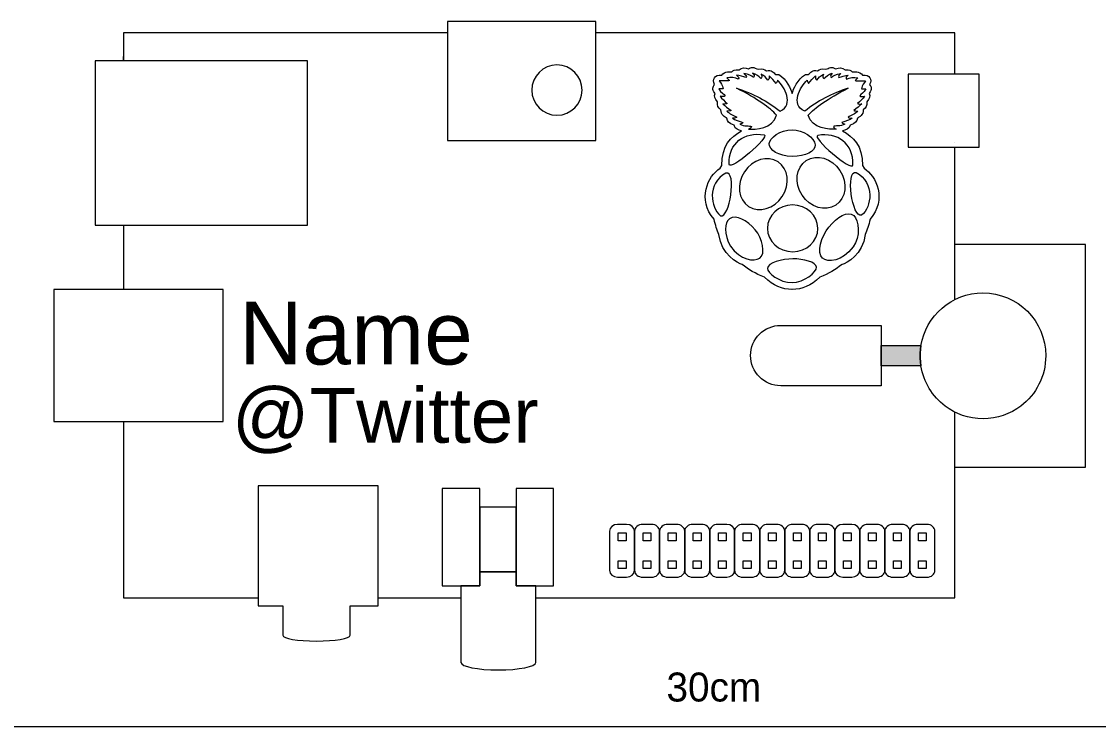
# Model space of a CAD drawing. Header units: inches. Extents: x -193 to 353, y 14 to 296.
# Drawn here: x -85.5 to 21.6, y 14.1 to 84.2 of the extents above; entities that cross this region are included whole.
import ezdxf

# ---------------------------------------------------------------- set-up
doc = ezdxf.new("R2010")
doc.units = ezdxf.units.IN
doc.header["$MEASUREMENT"] = 0
doc.layers.add('Layer 1', color=7, linetype='Continuous')

# ---------------------------------------------------------------- blocks, each defined once
blk = doc.blocks.new('block 349')
at = {"layer": 'Layer 1', "color": 232, "lineweight": 9}
blk.add_lwpolyline([(-36.31, 29.49), (-36.31, 28.08), (-34.35, 28.08), (-32.58, 28.08), (-32.58, 37.77), (-36.31, 37.77), (-36.31, 35.91), (-36.31, 30.67), (-36.31, 29.49)], dxfattribs=at)
blk = doc.blocks.new('block 350')
at = {"layer": 'Layer 1', "color": 232, "lineweight": 9}
blk.add_lwpolyline([(-39.92, 29.49), (-39.92, 30.67), (-39.92, 35.91), (-39.92, 37.77), (-43.66, 37.77), (-43.66, 28.08), (-41.79, 28.08), (-39.92, 28.08), (-39.92, 29.49)], dxfattribs=at)
blk = doc.blocks.new('block 351')
at = {"layer": 'Layer 1', "color": 232, "lineweight": 9}
blk.add_lwpolyline([(-39.92, 29.49), (-36.31, 29.49), (-36.31, 30.67), (-36.31, 35.91), (-39.92, 35.91), (-39.92, 30.67), (-39.92, 29.49)], dxfattribs=at)
blk = doc.blocks.new('block 352')
at = {"layer": 'Layer 1', "color": 232, "lineweight": 9}
for points, knots in [([(-12.83, 79.61), (-12.94, 79.61), (-13.06, 79.57), (-13.2, 79.46), (-13.53, 79.59), (-13.85, 79.64), (-14.14, 79.37), (-14.59, 79.43), (-14.74, 79.31), (-14.85, 79.17), (-14.94, 79.17), (-15.58, 79.27), (-15.87, 78.84), (-16.61, 78.92), (-16.84, 78.41), (-16.58, 77.92), (-16.73, 77.69), (-16.88, 77.46), (-16.53, 77.02), (-16.65, 76.78), (-16.58, 76.51), (-16.29, 76.18), (-16.36, 75.84), (-16.21, 75.59), (-15.94, 75.4), (-15.99, 74.93), (-15.51, 74.65), (-15.36, 74.56), (-15.31, 74.28), (-15.19, 74.02), (-14.63, 73.88), (-14.54, 73.46), (-14.21, 73.39), (-13.89, 73.31), (-14.95, 72.69), (-15.87, 71.87), (-15.86, 69.87), (-15.86, 69.87), (-16.02, 69.6), (-16.02, 69.6), (-17.24, 68.85), (-18.34, 66.47), (-16.62, 64.52), (-16.51, 63.92), (-16.32, 63.48), (-16.15, 63), (-15.9, 61.05), (-14.26, 60.14), (-13.83, 60.03), (-13.2, 59.55), (-12.53, 59.09), (-11.62, 58.77), (-10.76, 57.89), (-9.82, 57.55), (-8.89, 57.55), (-8.88, 57.55), (-8.86, 57.55), (-8.85, 57.55), (-7.91, 57.55), (-6.98, 57.89), (-6.12, 58.77), (-5.21, 59.09), (-4.54, 59.55), (-3.9, 60.03), (-3.47, 60.14), (-1.84, 61.05), (-1.59, 63), (-1.42, 63.48), (-1.23, 63.92), (-1.12, 64.52), (0.6, 66.47), (-0.5, 68.85), (-1.72, 69.6), (-1.72, 69.6), (-1.88, 69.87), (-1.88, 69.87), (-1.87, 71.87), (-2.78, 72.69), (-3.85, 73.31), (-3.53, 73.4), (-3.19, 73.47), (-3.1, 73.88), (-2.55, 74.02), (-2.43, 74.28), (-2.38, 74.56), (-2.23, 74.65), (-1.75, 74.93), (-1.8, 75.4), (-1.53, 75.59), (-1.38, 75.84), (-1.45, 76.18), (-1.16, 76.51), (-1.08, 76.78), (-1.21, 77.02), (-0.86, 77.46), (-1.01, 77.69), (-1.16, 77.92), (-0.9, 78.41), (-1.13, 78.92), (-1.86, 78.84), (-2.16, 79.27), (-2.79, 79.17), (-2.89, 79.17), (-3, 79.31), (-3.15, 79.43), (-3.59, 79.37), (-3.88, 79.64), (-4.21, 79.59), (-4.54, 79.46), (-4.94, 79.77), (-5.2, 79.52), (-5.5, 79.43), (-5.98, 79.59), (-6.09, 79.37), (-6.33, 79.28), (-6.85, 79.39), (-7.01, 79.15), (-7.26, 78.9), (-7.26, 78.9), (-7.55, 78.91), (-7.55, 78.91), (-8.34, 78.44), (-8.73, 77.49), (-8.87, 77.01), (-9.01, 77.49), (-9.4, 78.44), (-10.19, 78.91), (-10.19, 78.91), (-10.48, 78.9), (-10.48, 78.9), (-10.73, 79.15), (-10.89, 79.39), (-11.42, 79.28), (-11.65, 79.37), (-11.76, 79.59), (-12.24, 79.43), (-12.44, 79.49), (-12.62, 79.62), (-12.83, 79.61), (-12.83, 79.61), (-12.83, 79.61), (-12.83, 79.61)], [0, 0, 0, 0, 1, 1, 1, 2, 2, 2, 3, 3, 3, 4, 4, 4, 5, 5, 5, 6, 6, 6, 7, 7, 7, 8, 8, 8, 9, 9, 9, 10, 10, 10, 11, 11, 11, 12, 12, 12, 13, 13, 13, 14, 14, 14, 15, 15, 15, 16, 16, 16, 17, 17, 17, 18, 18, 18, 19, 19, 19, 20, 20, 20, 21, 21, 21, 22, 22, 22, 23, 23, 23, 24, 24, 24, 25, 25, 25, 26, 26, 26, 27, 27, 27, 28, 28, 28, 29, 29, 29, 30, 30, 30, 31, 31, 31, 32, 32, 32, 33, 33, 33, 34, 34, 34, 35, 35, 35, 36, 36, 36, 37, 37, 37, 38, 38, 38, 39, 39, 39, 40, 40, 40, 41, 41, 41, 42, 42, 42, 43, 43, 43, 44, 44, 44, 45, 45, 45, 46, 46, 46, 47, 47, 47, 47]), ([(-14.4, 77.57), (-12.31, 76.49), (-11.09, 75.61), (-10.42, 74.87), (-10.76, 73.5), (-12.54, 73.44), (-13.2, 73.48), (-13.06, 73.54), (-12.95, 73.61), (-12.91, 73.73), (-13.08, 73.84), (-13.65, 73.74), (-14.06, 73.97), (-13.9, 74), (-13.83, 74.03), (-13.76, 74.15), (-14.14, 74.27), (-14.55, 74.37), (-14.79, 74.57), (-14.67, 74.57), (-14.54, 74.54), (-14.37, 74.66), (-14.72, 74.85), (-15.08, 75), (-15.36, 75.28), (-15.19, 75.28), (-15, 75.28), (-14.94, 75.34), (-15.26, 75.54), (-15.52, 75.75), (-15.74, 75.99), (-15.49, 75.96), (-15.39, 75.99), (-15.33, 76.03), (-15.56, 76.27), (-15.86, 76.48), (-16.01, 76.77), (-15.82, 76.71), (-15.65, 76.69), (-15.53, 76.78), (-15.61, 76.96), (-15.96, 77.07), (-16.16, 77.49), (-15.96, 77.48), (-15.76, 77.45), (-15.72, 77.49), (-15.81, 77.86), (-15.96, 78.07), (-16.11, 78.28), (-15.7, 78.29), (-15.07, 78.28), (-15.1, 78.31), (-15.1, 78.31), (-15.35, 78.58), (-15.35, 78.58), (-14.95, 78.69), (-14.53, 78.56), (-14.23, 78.46), (-14.1, 78.57), (-14.24, 78.71), (-14.4, 78.84), (-14.06, 78.8), (-13.74, 78.72), (-13.46, 78.61), (-13.31, 78.75), (-13.56, 78.88), (-13.68, 79.02), (-13.15, 78.92), (-12.92, 78.77), (-12.7, 78.63), (-12.54, 78.79), (-12.69, 78.92), (-12.8, 79.05), (-12.4, 78.91), (-12.19, 78.71), (-11.98, 78.53), (-11.9, 78.63), (-11.79, 78.7), (-11.93, 78.94), (-11.64, 78.77), (-11.43, 78.58), (-11.27, 78.36), (-11.09, 78.48), (-11.16, 78.63), (-11.16, 78.77), (-10.86, 78.53), (-10.68, 78.28), (-10.45, 78.03), (-10.4, 78.06), (-10.36, 78.17), (-10.33, 78.36), (-9.62, 77.67), (-8.62, 75.95), (-10.07, 75.26), (-11.3, 76.28), (-12.77, 77.01), (-14.4, 77.57), (-14.4, 77.57), (-14.4, 77.57), (-14.4, 77.57)], [0, 0, 0, 0, 1, 1, 1, 2, 2, 2, 3, 3, 3, 4, 4, 4, 5, 5, 5, 6, 6, 6, 7, 7, 7, 8, 8, 8, 9, 9, 9, 10, 10, 10, 11, 11, 11, 12, 12, 12, 13, 13, 13, 14, 14, 14, 15, 15, 15, 16, 16, 16, 17, 17, 17, 18, 18, 18, 19, 19, 19, 20, 20, 20, 21, 21, 21, 22, 22, 22, 23, 23, 23, 24, 24, 24, 25, 25, 25, 26, 26, 26, 27, 27, 27, 28, 28, 28, 29, 29, 29, 30, 30, 30, 31, 31, 31, 32, 32, 32, 33, 33, 33, 33]), ([(-3.28, 77.57), (-5.38, 76.49), (-6.6, 75.61), (-7.26, 74.87), (-6.92, 73.5), (-5.14, 73.44), (-4.49, 73.48), (-4.62, 73.54), (-4.73, 73.61), (-4.77, 73.73), (-4.61, 73.84), (-4.03, 73.74), (-3.62, 73.97), (-3.78, 74), (-3.85, 74.03), (-3.93, 74.15), (-3.54, 74.27), (-3.13, 74.37), (-2.89, 74.57), (-3.02, 74.57), (-3.14, 74.54), (-3.31, 74.66), (-2.97, 74.85), (-2.6, 75), (-2.32, 75.28), (-2.5, 75.28), (-2.69, 75.28), (-2.74, 75.34), (-2.43, 75.54), (-2.17, 75.75), (-1.95, 75.99), (-2.2, 75.96), (-2.3, 75.99), (-2.36, 76.03), (-2.12, 76.27), (-1.82, 76.48), (-1.68, 76.77), (-1.86, 76.71), (-2.03, 76.69), (-2.15, 76.78), (-2.07, 76.96), (-1.73, 77.07), (-1.53, 77.49), (-1.72, 77.48), (-1.93, 77.45), (-1.97, 77.49), (-1.88, 77.86), (-1.73, 78.07), (-1.57, 78.28), (-1.99, 78.29), (-2.62, 78.28), (-2.59, 78.31), (-2.59, 78.31), (-2.33, 78.58), (-2.33, 78.58), (-2.74, 78.69), (-3.15, 78.56), (-3.45, 78.46), (-3.59, 78.57), (-3.45, 78.71), (-3.29, 78.84), (-3.63, 78.8), (-3.94, 78.72), (-4.22, 78.61), (-4.37, 78.74), (-4.13, 78.88), (-4.01, 79.02), (-4.54, 78.91), (-4.76, 78.77), (-4.98, 78.63), (-5.15, 78.79), (-4.99, 78.92), (-4.88, 79.05), (-5.29, 78.91), (-5.49, 78.71), (-5.71, 78.52), (-5.78, 78.62), (-5.9, 78.7), (-5.76, 78.94), (-6.05, 78.77), (-6.26, 78.58), (-6.42, 78.36), (-6.59, 78.48), (-6.52, 78.63), (-6.53, 78.77), (-6.82, 78.53), (-7.01, 78.27), (-7.24, 78.03), (-7.28, 78.06), (-7.32, 78.17), (-7.36, 78.36), (-8.07, 77.67), (-9.06, 75.95), (-7.62, 75.26), (-6.38, 76.28), (-4.91, 77.01), (-3.28, 77.57), (-3.28, 77.57), (-3.28, 77.57), (-3.28, 77.57)], [0, 0, 0, 0, 1, 1, 1, 2, 2, 2, 3, 3, 3, 4, 4, 4, 5, 5, 5, 6, 6, 6, 7, 7, 7, 8, 8, 8, 9, 9, 9, 10, 10, 10, 11, 11, 11, 12, 12, 12, 13, 13, 13, 14, 14, 14, 15, 15, 15, 16, 16, 16, 17, 17, 17, 18, 18, 18, 19, 19, 19, 20, 20, 20, 21, 21, 21, 22, 22, 22, 23, 23, 23, 24, 24, 24, 25, 25, 25, 26, 26, 26, 27, 27, 27, 28, 28, 28, 29, 29, 29, 30, 30, 30, 31, 31, 31, 32, 32, 32, 33, 33, 33, 33]), ([(-11.66, 72.92), (-13.59, 73.25), (-15.21, 72.1), (-15.14, 70), (-15.08, 69.19), (-10.94, 72.81), (-11.66, 72.92), (-11.66, 72.92), (-11.66, 72.92), (-11.66, 72.92)], [0, 0, 0, 0, 1, 1, 1, 2, 2, 2, 3, 3, 3, 3]), ([(-8.87, 73.41), (-10.03, 73.45), (-11.14, 72.56), (-11.14, 72.04), (-11.15, 71.42), (-10.23, 70.78), (-8.87, 70.76), (-7.48, 70.75), (-6.59, 71.27), (-6.58, 71.92), (-6.58, 72.65), (-7.85, 73.43), (-8.87, 73.41), (-8.87, 73.41), (-8.87, 73.41), (-8.87, 73.41)], [0, 0, 0, 0, 1, 1, 1, 2, 2, 2, 3, 3, 3, 4, 4, 4, 5, 5, 5, 5]), ([(-6.31, 72.86), (-4.37, 73.19), (-2.76, 72.04), (-2.82, 69.94), (-2.88, 69.13), (-7.02, 72.74), (-6.31, 72.86)], [0, 0, 0, 0, 1, 1, 1, 2, 2, 2, 2]), ([(-10.27, 70.23), (-9.23, 69.55), (-9.04, 68.01), (-9.85, 66.79), (-10.66, 65.56), (-12.15, 65.12), (-13.19, 65.8), (-13.19, 65.8), (-13.19, 65.8), (-13.19, 65.8), (-14.23, 66.48), (-14.42, 68.03), (-13.61, 69.25), (-12.8, 70.47), (-11.3, 70.91), (-10.27, 70.23), (-10.27, 70.23), (-10.27, 70.23), (-10.27, 70.23)], [0, 0, 0, 0, 1, 1, 1, 2, 2, 2, 3, 3, 3, 4, 4, 4, 5, 5, 5, 6, 6, 6, 6]), ([(-7.46, 70.36), (-8.5, 69.67), (-8.69, 68.13), (-7.88, 66.91), (-7.07, 65.68), (-5.57, 65.24), (-4.53, 65.93), (-4.53, 65.93), (-4.53, 65.93), (-4.53, 65.93), (-3.49, 66.61), (-3.31, 68.15), (-4.11, 69.37), (-4.92, 70.6), (-6.42, 71.04), (-7.46, 70.36), (-7.46, 70.36), (-7.46, 70.36), (-7.46, 70.36)], [0, 0, 0, 0, 1, 1, 1, 2, 2, 2, 3, 3, 3, 4, 4, 4, 5, 5, 5, 6, 6, 6, 6]), ([(-15.46, 69.12), (-14.34, 69.42), (-15.08, 64.48), (-16, 64.88), (-17, 65.69), (-17.33, 68.06), (-15.46, 69.12)], [0, 0, 0, 0, 1, 1, 1, 2, 2, 2, 2]), ([(-2.49, 69.18), (-3.61, 69.48), (-2.87, 64.54), (-1.96, 64.94), (-0.95, 65.75), (-0.63, 68.12), (-2.49, 69.18), (-2.49, 69.18), (-2.49, 69.18), (-2.49, 69.18)], [0, 0, 0, 0, 1, 1, 1, 2, 2, 2, 3, 3, 3, 3]), ([(-6.31, 63.62), (-6.3, 62.35), (-7.42, 61.3), (-8.8, 61.3), (-10.19, 61.29), (-11.32, 62.32), (-11.32, 63.6), (-11.32, 63.61), (-11.32, 63.61), (-11.32, 63.62), (-11.33, 64.9), (-10.21, 65.94), (-8.83, 65.95), (-7.44, 65.95), (-6.31, 64.92), (-6.31, 63.65), (-6.31, 63.64), (-6.31, 63.63), (-6.31, 63.62)], [0, 0, 0, 0, 1, 1, 1, 2, 2, 2, 3, 3, 3, 4, 4, 4, 5, 5, 5, 6, 6, 6, 6]), ([(-5.22, 63.75), (-6, 62.84), (-6.43, 61.18), (-5.86, 60.65), (-5.32, 60.23), (-3.87, 60.29), (-2.8, 61.78), (-2.02, 62.78), (-2.28, 64.45), (-2.72, 64.9), (-3.39, 65.41), (-4.34, 64.76), (-5.22, 63.75), (-5.22, 63.75), (-5.22, 63.75), (-5.22, 63.75)], [0, 0, 0, 0, 1, 1, 1, 2, 2, 2, 3, 3, 3, 4, 4, 4, 5, 5, 5, 5]), ([(-12.53, 63.48), (-11.81, 62.61), (-11.48, 61.09), (-12.08, 60.65), (-12.65, 60.3), (-14.02, 60.45), (-15, 61.85), (-15.66, 63.03), (-15.57, 64.23), (-15.11, 64.58), (-14.42, 65), (-13.35, 64.43), (-12.53, 63.48), (-12.53, 63.48), (-12.53, 63.48), (-12.53, 63.48)], [0, 0, 0, 0, 1, 1, 1, 2, 2, 2, 3, 3, 3, 4, 4, 4, 5, 5, 5, 5]), ([(-8.8, 60.58), (-7.8, 60.62), (-6.44, 60.25), (-6.44, 59.76), (-6.42, 59.29), (-7.67, 58.22), (-8.87, 58.24), (-10.12, 58.18), (-11.34, 59.26), (-11.32, 59.63), (-11.34, 60.18), (-9.8, 60.6), (-8.8, 60.58), (-8.8, 60.58), (-8.8, 60.58), (-8.8, 60.58)], [0, 0, 0, 0, 1, 1, 1, 2, 2, 2, 3, 3, 3, 4, 4, 4, 5, 5, 5, 5])]:
    blk.add_open_spline(points, degree=3, knots=knots, dxfattribs=at)
blk = doc.blocks.new('block 353')
at = {"layer": 'Layer 1', "color": 7, "insert": (-64.56, 41.22), "char_height": 5.4373, "attachment_point": 7}
blk.add_mtext('\\fArial|b0|i0|c0|p34;\\W1;@Twitter', dxfattribs=at)
blk = doc.blocks.new('block 354')
at = {"layer": 'Layer 1', "color": 232, "lineweight": 9}
for points in [[(-26.15, 33.35), (-25.38, 33.35), (-25.38, 32.57), (-26.15, 32.57), (-26.15, 33.35)], [(-26.15, 30.58), (-25.38, 30.58), (-25.38, 29.8), (-26.15, 29.8), (-26.15, 30.58)]]:
    blk.add_lwpolyline(points, dxfattribs=at)
blk.add_open_spline([(-24.53, 29.63), (-24.53, 29.25), (-24.88, 28.95), (-25.32, 28.95), (-25.32, 28.95), (-26.22, 28.95), (-26.22, 28.95), (-26.66, 28.95), (-27.01, 29.25), (-27.01, 29.63), (-27.01, 29.63), (-27.01, 33.52), (-27.01, 33.52), (-27.01, 33.89), (-26.66, 34.2), (-26.22, 34.2), (-26.22, 34.2), (-25.32, 34.2), (-25.32, 34.2), (-24.88, 34.2), (-24.53, 33.89), (-24.53, 33.52), (-24.53, 33.52), (-24.53, 29.63), (-24.53, 29.63)], degree=3, knots=[0, 0, 0, 0, 1, 1, 1, 2, 2, 2, 3, 3, 3, 4, 4, 4, 5, 5, 5, 6, 6, 6, 7, 7, 7, 8, 8, 8, 8], dxfattribs=at)
blk = doc.blocks.new('block 355')
at = {"layer": 'Layer 1', "color": 232, "lineweight": 9}
for points in [[(-23.67, 33.35), (-22.9, 33.35), (-22.9, 32.57), (-23.67, 32.57), (-23.67, 33.35)], [(-23.67, 30.58), (-22.9, 30.58), (-22.9, 29.8), (-23.67, 29.8), (-23.67, 30.58)]]:
    blk.add_lwpolyline(points, dxfattribs=at)
blk.add_open_spline([(-22.04, 29.63), (-22.04, 29.25), (-22.4, 28.95), (-22.84, 28.95), (-22.84, 28.95), (-23.73, 28.95), (-23.73, 28.95), (-24.17, 28.95), (-24.53, 29.25), (-24.53, 29.63), (-24.53, 29.63), (-24.53, 33.52), (-24.53, 33.52), (-24.53, 33.89), (-24.17, 34.2), (-23.73, 34.2), (-23.73, 34.2), (-22.84, 34.2), (-22.84, 34.2), (-22.4, 34.2), (-22.04, 33.89), (-22.04, 33.52), (-22.04, 33.52), (-22.04, 29.63), (-22.04, 29.63)], degree=3, knots=[0, 0, 0, 0, 1, 1, 1, 2, 2, 2, 3, 3, 3, 4, 4, 4, 5, 5, 5, 6, 6, 6, 7, 7, 7, 8, 8, 8, 8], dxfattribs=at)
blk = doc.blocks.new('block 356')
at = {"layer": 'Layer 1', "color": 232, "lineweight": 9}
for points in [[(-21.18, 33.35), (-20.41, 33.35), (-20.41, 32.57), (-21.18, 32.57), (-21.18, 33.35)], [(-21.18, 30.58), (-20.41, 30.58), (-20.41, 29.8), (-21.18, 29.8), (-21.18, 30.58)]]:
    blk.add_lwpolyline(points, dxfattribs=at)
blk.add_open_spline([(-19.55, 29.63), (-19.55, 29.25), (-19.91, 28.95), (-20.35, 28.95), (-20.35, 28.95), (-21.24, 28.95), (-21.24, 28.95), (-21.68, 28.95), (-22.04, 29.25), (-22.04, 29.63), (-22.04, 29.63), (-22.04, 33.52), (-22.04, 33.52), (-22.04, 33.89), (-21.68, 34.2), (-21.24, 34.2), (-21.24, 34.2), (-20.35, 34.2), (-20.35, 34.2), (-19.91, 34.2), (-19.55, 33.89), (-19.55, 33.52), (-19.55, 33.52), (-19.55, 29.63), (-19.55, 29.63)], degree=3, knots=[0, 0, 0, 0, 1, 1, 1, 2, 2, 2, 3, 3, 3, 4, 4, 4, 5, 5, 5, 6, 6, 6, 7, 7, 7, 8, 8, 8, 8], dxfattribs=at)
blk = doc.blocks.new('block 357')
at = {"layer": 'Layer 1', "color": 232, "lineweight": 9}
for points in [[(-18.69, 33.35), (-17.92, 33.35), (-17.92, 32.57), (-18.69, 32.57), (-18.69, 33.35)], [(-18.69, 30.58), (-17.92, 30.58), (-17.92, 29.8), (-18.69, 29.8), (-18.69, 30.58)]]:
    blk.add_lwpolyline(points, dxfattribs=at)
blk.add_open_spline([(-17.06, 29.63), (-17.06, 29.25), (-17.42, 28.95), (-17.86, 28.95), (-17.86, 28.95), (-18.75, 28.95), (-18.75, 28.95), (-19.19, 28.95), (-19.55, 29.25), (-19.55, 29.63), (-19.55, 29.63), (-19.55, 33.52), (-19.55, 33.52), (-19.55, 33.89), (-19.19, 34.2), (-18.75, 34.2), (-18.75, 34.2), (-17.86, 34.2), (-17.86, 34.2), (-17.42, 34.2), (-17.06, 33.89), (-17.06, 33.52), (-17.06, 33.52), (-17.06, 29.63), (-17.06, 29.63)], degree=3, knots=[0, 0, 0, 0, 1, 1, 1, 2, 2, 2, 3, 3, 3, 4, 4, 4, 5, 5, 5, 6, 6, 6, 7, 7, 7, 8, 8, 8, 8], dxfattribs=at)
blk = doc.blocks.new('block 358')
at = {"layer": 'Layer 1', "color": 232, "lineweight": 9}
for points in [[(-16.2, 33.35), (-15.43, 33.35), (-15.43, 32.57), (-16.2, 32.57), (-16.2, 33.35)], [(-16.2, 30.58), (-15.43, 30.58), (-15.43, 29.8), (-16.2, 29.8), (-16.2, 30.58)]]:
    blk.add_lwpolyline(points, dxfattribs=at)
blk.add_open_spline([(-14.58, 29.63), (-14.58, 29.25), (-14.93, 28.95), (-15.37, 28.95), (-15.37, 28.95), (-16.26, 28.95), (-16.26, 28.95), (-16.71, 28.95), (-17.06, 29.25), (-17.06, 29.63), (-17.06, 29.63), (-17.06, 33.52), (-17.06, 33.52), (-17.06, 33.89), (-16.71, 34.2), (-16.26, 34.2), (-16.26, 34.2), (-15.37, 34.2), (-15.37, 34.2), (-14.93, 34.2), (-14.58, 33.89), (-14.58, 33.52), (-14.58, 33.52), (-14.58, 29.63), (-14.58, 29.63)], degree=3, knots=[0, 0, 0, 0, 1, 1, 1, 2, 2, 2, 3, 3, 3, 4, 4, 4, 5, 5, 5, 6, 6, 6, 7, 7, 7, 8, 8, 8, 8], dxfattribs=at)
blk = doc.blocks.new('block 359')
at = {"layer": 'Layer 1', "color": 232, "lineweight": 9}
for points in [[(-13.72, 33.35), (-12.95, 33.35), (-12.95, 32.57), (-13.72, 32.57), (-13.72, 33.35)], [(-13.72, 30.58), (-12.95, 30.58), (-12.95, 29.8), (-13.72, 29.8), (-13.72, 30.58)]]:
    blk.add_lwpolyline(points, dxfattribs=at)
blk.add_open_spline([(-12.09, 29.63), (-12.09, 29.25), (-12.44, 28.95), (-12.89, 28.95), (-12.89, 28.95), (-13.78, 28.95), (-13.78, 28.95), (-14.22, 28.95), (-14.58, 29.25), (-14.58, 29.63), (-14.58, 29.63), (-14.58, 33.52), (-14.58, 33.52), (-14.58, 33.89), (-14.22, 34.2), (-13.78, 34.2), (-13.78, 34.2), (-12.89, 34.2), (-12.89, 34.2), (-12.44, 34.2), (-12.09, 33.89), (-12.09, 33.52), (-12.09, 33.52), (-12.09, 29.63), (-12.09, 29.63)], degree=3, knots=[0, 0, 0, 0, 1, 1, 1, 2, 2, 2, 3, 3, 3, 4, 4, 4, 5, 5, 5, 6, 6, 6, 7, 7, 7, 8, 8, 8, 8], dxfattribs=at)
blk = doc.blocks.new('block 360')
at = {"layer": 'Layer 1', "color": 232, "lineweight": 9}
for points in [[(-11.23, 33.35), (-10.46, 33.35), (-10.46, 32.57), (-11.23, 32.57), (-11.23, 33.35)], [(-11.23, 30.58), (-10.46, 30.58), (-10.46, 29.8), (-11.23, 29.8), (-11.23, 30.58)]]:
    blk.add_lwpolyline(points, dxfattribs=at)
blk.add_open_spline([(-9.6, 29.63), (-9.6, 29.25), (-9.96, 28.95), (-10.4, 28.95), (-10.4, 28.95), (-11.29, 28.95), (-11.29, 28.95), (-11.73, 28.95), (-12.09, 29.25), (-12.09, 29.63), (-12.09, 29.63), (-12.09, 33.52), (-12.09, 33.52), (-12.09, 33.89), (-11.73, 34.2), (-11.29, 34.2), (-11.29, 34.2), (-10.4, 34.2), (-10.4, 34.2), (-9.96, 34.2), (-9.6, 33.89), (-9.6, 33.52), (-9.6, 33.52), (-9.6, 29.63), (-9.6, 29.63)], degree=3, knots=[0, 0, 0, 0, 1, 1, 1, 2, 2, 2, 3, 3, 3, 4, 4, 4, 5, 5, 5, 6, 6, 6, 7, 7, 7, 8, 8, 8, 8], dxfattribs=at)
blk = doc.blocks.new('block 361')
at = {"layer": 'Layer 1', "color": 232, "lineweight": 9}
for points in [[(-8.74, 33.35), (-7.97, 33.35), (-7.97, 32.57), (-8.74, 32.57), (-8.74, 33.35)], [(-8.74, 30.58), (-7.97, 30.58), (-7.97, 29.8), (-8.74, 29.8), (-8.74, 30.58)]]:
    blk.add_lwpolyline(points, dxfattribs=at)
blk.add_open_spline([(-7.11, 29.63), (-7.11, 29.25), (-7.47, 28.95), (-7.91, 28.95), (-7.91, 28.95), (-8.8, 28.95), (-8.8, 28.95), (-9.24, 28.95), (-9.6, 29.25), (-9.6, 29.63), (-9.6, 29.63), (-9.6, 33.52), (-9.6, 33.52), (-9.6, 33.89), (-9.24, 34.2), (-8.8, 34.2), (-8.8, 34.2), (-7.91, 34.2), (-7.91, 34.2), (-7.47, 34.2), (-7.11, 33.89), (-7.11, 33.52), (-7.11, 33.52), (-7.11, 29.63), (-7.11, 29.63)], degree=3, knots=[0, 0, 0, 0, 1, 1, 1, 2, 2, 2, 3, 3, 3, 4, 4, 4, 5, 5, 5, 6, 6, 6, 7, 7, 7, 8, 8, 8, 8], dxfattribs=at)
blk = doc.blocks.new('block 362')
at = {"layer": 'Layer 1', "color": 232, "lineweight": 9}
for points in [[(-6.25, 33.35), (-5.48, 33.35), (-5.48, 32.57), (-6.25, 32.57), (-6.25, 33.35)], [(-6.25, 30.58), (-5.48, 30.58), (-5.48, 29.8), (-6.25, 29.8), (-6.25, 30.58)]]:
    blk.add_lwpolyline(points, dxfattribs=at)
blk.add_open_spline([(-4.62, 29.63), (-4.62, 29.25), (-4.98, 28.95), (-5.42, 28.95), (-5.42, 28.95), (-6.31, 28.95), (-6.31, 28.95), (-6.76, 28.95), (-7.11, 29.25), (-7.11, 29.63), (-7.11, 29.63), (-7.11, 33.52), (-7.11, 33.52), (-7.11, 33.89), (-6.76, 34.2), (-6.31, 34.2), (-6.31, 34.2), (-5.42, 34.2), (-5.42, 34.2), (-4.98, 34.2), (-4.62, 33.89), (-4.62, 33.52), (-4.62, 33.52), (-4.62, 29.63), (-4.62, 29.63)], degree=3, knots=[0, 0, 0, 0, 1, 1, 1, 2, 2, 2, 3, 3, 3, 4, 4, 4, 5, 5, 5, 6, 6, 6, 7, 7, 7, 8, 8, 8, 8], dxfattribs=at)
blk = doc.blocks.new('block 363')
at = {"layer": 'Layer 1', "color": 232, "lineweight": 9}
for points in [[(-3.76, 33.35), (-3, 33.35), (-3, 32.57), (-3.76, 32.57), (-3.76, 33.35)], [(-3.76, 30.58), (-3, 30.58), (-3, 29.8), (-3.76, 29.8), (-3.76, 30.58)]]:
    blk.add_lwpolyline(points, dxfattribs=at)
blk.add_open_spline([(-2.14, 29.63), (-2.14, 29.25), (-2.49, 28.95), (-2.93, 28.95), (-2.93, 28.95), (-3.83, 28.95), (-3.83, 28.95), (-4.27, 28.95), (-4.62, 29.25), (-4.62, 29.63), (-4.62, 29.63), (-4.62, 33.52), (-4.62, 33.52), (-4.62, 33.89), (-4.27, 34.2), (-3.83, 34.2), (-3.83, 34.2), (-2.93, 34.2), (-2.93, 34.2), (-2.49, 34.2), (-2.14, 33.89), (-2.14, 33.52), (-2.14, 33.52), (-2.14, 29.63), (-2.14, 29.63)], degree=3, knots=[0, 0, 0, 0, 1, 1, 1, 2, 2, 2, 3, 3, 3, 4, 4, 4, 5, 5, 5, 6, 6, 6, 7, 7, 7, 8, 8, 8, 8], dxfattribs=at)
blk = doc.blocks.new('block 364')
at = {"layer": 'Layer 1', "color": 232, "lineweight": 9}
for points in [[(-1.28, 33.35), (-0.51, 33.35), (-0.51, 32.57), (-1.28, 32.57), (-1.28, 33.35)], [(-1.28, 30.58), (-0.51, 30.58), (-0.51, 29.8), (-1.28, 29.8), (-1.28, 30.58)]]:
    blk.add_lwpolyline(points, dxfattribs=at)
blk.add_open_spline([(0.35, 29.63), (0.35, 29.25), (-0.01, 28.95), (-0.45, 28.95), (-0.45, 28.95), (-1.34, 28.95), (-1.34, 28.95), (-1.78, 28.95), (-2.14, 29.25), (-2.14, 29.63), (-2.14, 29.63), (-2.14, 33.52), (-2.14, 33.52), (-2.14, 33.89), (-1.78, 34.2), (-1.34, 34.2), (-1.34, 34.2), (-0.45, 34.2), (-0.45, 34.2), (-0.01, 34.2), (0.35, 33.89), (0.35, 33.52), (0.35, 33.52), (0.35, 29.63), (0.35, 29.63)], degree=3, knots=[0, 0, 0, 0, 1, 1, 1, 2, 2, 2, 3, 3, 3, 4, 4, 4, 5, 5, 5, 6, 6, 6, 7, 7, 7, 8, 8, 8, 8], dxfattribs=at)
blk = doc.blocks.new('block 365')
at = {"layer": 'Layer 1', "color": 232, "lineweight": 9}
for points in [[(1.21, 33.35), (1.98, 33.35), (1.98, 32.57), (1.21, 32.57), (1.21, 33.35)], [(1.21, 30.58), (1.98, 30.58), (1.98, 29.8), (1.21, 29.8), (1.21, 30.58)]]:
    blk.add_lwpolyline(points, dxfattribs=at)
blk.add_open_spline([(2.84, 29.63), (2.84, 29.25), (2.48, 28.95), (2.04, 28.95), (2.04, 28.95), (1.15, 28.95), (1.15, 28.95), (0.71, 28.95), (0.35, 29.25), (0.35, 29.63), (0.35, 29.63), (0.35, 33.52), (0.35, 33.52), (0.35, 33.89), (0.71, 34.2), (1.15, 34.2), (1.15, 34.2), (2.04, 34.2), (2.04, 34.2), (2.48, 34.2), (2.84, 33.89), (2.84, 33.52), (2.84, 33.52), (2.84, 29.63), (2.84, 29.63)], degree=3, knots=[0, 0, 0, 0, 1, 1, 1, 2, 2, 2, 3, 3, 3, 4, 4, 4, 5, 5, 5, 6, 6, 6, 7, 7, 7, 8, 8, 8, 8], dxfattribs=at)
blk = doc.blocks.new('block 366')
at = {"layer": 'Layer 1', "color": 232, "lineweight": 9}
for points in [[(3.7, 33.35), (4.47, 33.35), (4.47, 32.57), (3.7, 32.57), (3.7, 33.35)], [(3.7, 30.58), (4.47, 30.58), (4.47, 29.8), (3.7, 29.8), (3.7, 30.58)]]:
    blk.add_lwpolyline(points, dxfattribs=at)
blk.add_open_spline([(5.33, 29.63), (5.33, 29.25), (4.97, 28.95), (4.53, 28.95), (4.53, 28.95), (3.64, 28.95), (3.64, 28.95), (3.2, 28.95), (2.84, 29.25), (2.84, 29.63), (2.84, 29.63), (2.84, 33.52), (2.84, 33.52), (2.84, 33.89), (3.2, 34.2), (3.64, 34.2), (3.64, 34.2), (4.53, 34.2), (4.53, 34.2), (4.97, 34.2), (5.33, 33.89), (5.33, 33.52), (5.33, 33.52), (5.33, 29.63), (5.33, 29.63)], degree=3, knots=[0, 0, 0, 0, 1, 1, 1, 2, 2, 2, 3, 3, 3, 4, 4, 4, 5, 5, 5, 6, 6, 6, 7, 7, 7, 8, 8, 8, 8], dxfattribs=at)
blk = doc.blocks.new('block 348')
at = {"layer": 'Layer 1'}
h = blk.add_hatch(color=72, dxfattribs=at)
h.dxf.hatch_style = 2
edge = h.paths.add_edge_path()
edge.add_spline(control_points=[(3.85, 50.96), (3.85, 51.13), (3.87, 51.31), (3.88, 51.48), (3.89, 51.64), (3.92, 51.8), (3.94, 51.96), (3.94, 51.96), (0, 51.96), (0, 51.96), (0, 51.96), (0, 51.48), (0, 51.48), (0, 51.48), (0, 50.48), (0, 50.48), (0, 50.48), (0, 49.95), (0, 49.95), (0, 49.95), (3.94, 49.95), (3.94, 49.95), (3.92, 50.13), (3.89, 50.3), (3.88, 50.48), (3.86, 50.64), (3.85, 50.8), (3.85, 50.96)], knot_values=[0, 0, 0, 0, 1, 1, 1, 2, 2, 2, 3, 3, 3, 4, 4, 4, 5, 5, 5, 6, 6, 6, 7, 7, 7, 8, 8, 8, 9, 9, 9, 9], degree=3, periodic=1)
at = {"layer": 'Layer 1', "color": 250, "lineweight": 9}
for points in [[(-28.38, 83.06), (-28.38, 84.18), (-29.96, 84.18), (-41.55, 84.18), (-43.12, 84.18), (-43.12, 83.06)], [(-43.12, 83.06), (-43.87, 83.06), (-49.58, 83.06), (-51.97, 83.06), (-75.33, 83.06), (-75.33, 83.06), (-75.33, 80.28), (-75.33, 80.7)], [(7.32, 78.93), (7.32, 79.35), (7.32, 79.35), (7.32, 83.06), (7.32, 83.06), (-28.38, 83.06)], [(-75.33, 80.7), (-75.33, 80.7)], [(-75.33, 80.28), (-78.17, 80.28), (-78.17, 63.95), (-75.33, 63.95)], [(7.32, 78.93), (7.32, 78.93)], [(7.32, 71.69), (8.07, 71.69), (9.72, 71.69), (9.72, 78.93), (8.07, 78.93), (7.32, 78.93)], [(7.32, 72.11), (7.32, 72.11)], [(-34.35, 26.9), (7.32, 26.9), (7.32, 26.91), (7.32, 26.91), (7.32, 39.89), (20.31, 39.89), (20.31, 62.02), (7.32, 62.02), (7.32, 71.69)], [(7.32, 71.69), (7.32, 71.69)], [(-75.33, 63.95), (-75.33, 57.97), (-75.33, 57.97), (-75.33, 57.55)], [(-75.33, 57.55), (-82.28, 57.55), (-82.28, 44.41), (-75.33, 44.41)], [(-75.33, 57.55), (-75.33, 57.55)], [(-75.33, 44.41), (-75.33, 26.91), (-75.33, 26.91), (-75.33, 26.9), (-61.97, 26.9)], [(-50.02, 26.9), (-41.79, 26.9)], [(-41.79, 26.9), (-41.79, 26.9)], [(-34.35, 26.9), (-34.35, 26.9)]]:
    blk.add_lwpolyline(points, dxfattribs=at)
at = {"layer": 'Layer 1', "color": 232, "lineweight": 9}
for points in [[(-43.12, 83.06), (-43.12, 82.64), (-43.12, 72.36), (-28.38, 72.36), (-28.38, 82.64), (-28.38, 83.06)], [(-63.63, 80.28), (-73.23, 80.28), (-75.33, 80.28)], [(-75.33, 63.95), (-74.58, 63.95), (-57.06, 63.95), (-57.06, 66.29), (-57.06, 66.65), (-57.06, 80.28), (-63.63, 80.28)], [(7.32, 78.93), (2.68, 78.93), (2.68, 71.69), (7.32, 71.69)], [(-75.33, 44.41), (-74.58, 44.41), (-65.42, 44.41), (-65.42, 57.55), (-74.58, 57.55), (-75.33, 57.55)], [(-50.02, 26.9), (-50.02, 38.04), (-61.97, 38.04), (-61.97, 26.9)], [(-34.35, 26.9), (-34.35, 28.08), (-36.31, 28.08), (-36.31, 29.49), (-39.92, 29.49), (-39.92, 28.08), (-41.79, 28.08), (-41.79, 26.9)]]:
    blk.add_lwpolyline(points, dxfattribs=at)
at = {"layer": 'Layer 1', "color": 30, "lineweight": 9}
for points in [[(7.32, 56.55), (7.32, 62.02)], [(7.32, 39.89), (7.32, 45.36)]]:
    blk.add_lwpolyline(points, dxfattribs=at)
at = {"layer": 'Layer 1', "color": 7, "lineweight": 9}
for points, knots in [([(-32.25, 79.86), (-30.87, 79.86), (-29.75, 78.74), (-29.75, 77.36), (-29.75, 75.98), (-30.87, 74.86), (-32.25, 74.86), (-33.64, 74.86), (-34.75, 75.98), (-34.75, 77.36), (-34.75, 78.74), (-33.64, 79.86), (-32.25, 79.86)], [0, 0, 0, 0, 1, 1, 1, 2, 2, 2, 3, 3, 3, 4, 4, 4, 4]), ([(10.1, 57.2), (6.99, 57.2), (4.42, 54.93), (3.94, 51.95), (3.92, 51.8), (3.9, 51.64), (3.88, 51.48), (3.87, 51.31), (3.86, 51.13), (3.86, 50.96), (3.86, 50.79), (3.86, 50.64), (3.88, 50.48), (3.89, 50.3), (3.92, 50.13), (3.94, 49.95), (4.21, 48.33), (5.08, 46.91), (6.34, 45.96), (7.39, 45.17), (8.69, 44.7), (10.11, 44.7), (11.52, 44.7), (12.82, 45.17), (13.87, 45.96), (15.38, 47.1), (16.35, 48.92), (16.35, 50.96), (16.35, 54.41), (13.56, 57.2), (10.1, 57.2)], [0, 0, 0, 0, 1, 1, 1, 2, 2, 2, 3, 3, 3, 4, 4, 4, 5, 5, 5, 6, 6, 6, 7, 7, 7, 8, 8, 8, 9, 9, 9, 10, 10, 10, 10]), ([(-3, 53.98), (-3, 53.98), (-4.31, 53.98), (-4.31, 53.98), (-4.31, 53.98), (-10, 53.98), (-10, 53.98), (-11.65, 53.98), (-13, 52.64), (-13, 50.98), (-13, 49.32), (-11.65, 47.98), (-10, 47.98), (-10, 47.98), (-4.31, 47.98), (-4.31, 47.98), (-4.31, 47.98), (-3, 47.98), (-3, 47.98), (-3, 47.98), (0, 47.98), (0, 47.98), (0, 47.98), (0, 49.95), (0, 49.95), (0, 49.95), (0, 50.48), (0, 50.48), (0, 50.48), (0, 51.48), (0, 51.48), (0, 51.48), (0, 51.95), (0, 51.95), (0, 51.95), (0, 53.98), (0, 53.98), (0, 53.98), (-3, 53.98), (-3, 53.98)], [0, 0, 0, 0, 1, 1, 1, 2, 2, 2, 3, 3, 3, 4, 4, 4, 5, 5, 5, 6, 6, 6, 7, 7, 7, 8, 8, 8, 9, 9, 9, 10, 10, 10, 11, 11, 11, 12, 12, 12, 13, 13, 13, 13])]:
    blk.add_open_spline(points, degree=3, knots=knots, dxfattribs=at)
at = {"layer": 'Layer 1', "lineweight": 0}
blk.add_open_spline([(3.85, 50.96), (3.85, 51.13), (3.87, 51.31), (3.88, 51.48), (3.89, 51.64), (3.92, 51.8), (3.94, 51.96), (3.94, 51.96), (0, 51.96), (0, 51.96), (0, 51.96), (0, 51.48), (0, 51.48), (0, 51.48), (0, 50.48), (0, 50.48), (0, 50.48), (0, 49.95), (0, 49.95), (0, 49.95), (3.94, 49.95), (3.94, 49.95), (3.92, 50.13), (3.89, 50.3), (3.88, 50.48), (3.86, 50.64), (3.85, 50.8), (3.85, 50.96)], degree=3, knots=[0, 0, 0, 0, 1, 1, 1, 2, 2, 2, 3, 3, 3, 4, 4, 4, 5, 5, 5, 6, 6, 6, 7, 7, 7, 8, 8, 8, 9, 9, 9, 9], dxfattribs=at)
at = {"layer": 'Layer 1', "color": 250, "lineweight": 9}
for points, knots in [([(-61.97, 26.9), (-61.97, 26.9), (-61.97, 26.49), (-61.97, 26.49), (-61.97, 26.49), (-61.97, 26.09), (-61.97, 26.09), (-61.97, 26.09), (-59.51, 26.09), (-59.51, 26.09), (-59.51, 26.09), (-59.51, 23.17), (-59.51, 23.17), (-59.51, 22.86), (-58.01, 22.6), (-56.16, 22.6), (-54.31, 22.6), (-52.81, 22.86), (-52.81, 23.17), (-52.81, 23.17), (-52.81, 26.09), (-52.81, 26.09), (-52.81, 26.09), (-50.02, 26.09), (-50.02, 26.09), (-50.02, 26.09), (-50.02, 26.49), (-50.02, 26.49), (-50.02, 26.49), (-50.02, 26.9), (-50.02, 26.9)], [0, 0, 0, 0, 1, 1, 1, 2, 2, 2, 3, 3, 3, 4, 4, 4, 5, 5, 5, 6, 6, 6, 7, 7, 7, 8, 8, 8, 9, 9, 9, 10, 10, 10, 10]), ([(-41.79, 26.9), (-41.79, 26.9), (-41.79, 26.49), (-41.79, 26.49), (-41.79, 26.49), (-41.79, 20.47), (-41.79, 20.47), (-41.79, 20.06), (-40.13, 19.73), (-38.07, 19.73), (-36.02, 19.73), (-34.35, 20.06), (-34.35, 20.47), (-34.35, 20.47), (-34.35, 26.49), (-34.35, 26.49), (-34.35, 26.49), (-34.35, 26.9), (-34.35, 26.9)], [0, 0, 0, 0, 1, 1, 1, 2, 2, 2, 3, 3, 3, 4, 4, 4, 5, 5, 5, 6, 6, 6, 6])]:
    blk.add_open_spline(points, degree=3, knots=knots, dxfattribs=at)
at = {"layer": 'Layer 1'}
for name in ['block 352', 'block 353', 'block 350', 'block 349', 'block 351', 'block 354', 'block 355', 'block 356', 'block 357', 'block 358', 'block 359', 'block 360', 'block 361', 'block 362', 'block 363', 'block 364', 'block 365', 'block 366']:
    blk.add_blockref(name, (0, 0), dxfattribs=at)
at = {"layer": 'Layer 1', "color": 7, "insert": (-63.85, 50), "char_height": 6.2371, "attachment_point": 7}
blk.add_mtext('\\fArial|b0|i0|c0|p34;\\W1;Name', dxfattribs=at)
blk = doc.blocks.new('block 290')
at = {"layer": 'Layer 1'}
blk.add_blockref('block 348', (0, 0), dxfattribs=at)

msp = doc.modelspace()

# ---------------------------------------------------------------- linework, layer by layer
at = {"layer": 'Layer 1', "color": 7, "lineweight": 9}
msp.add_lwpolyline([(-186.49, 14.11), (113.51, 14.11)], dxfattribs=at)

# ---------------------------------------------------------------- block references
at = {"layer": 'Layer 1'}
msp.add_blockref('block 290', (0, 0), dxfattribs=at)

# ---------------------------------------------------------------- texts
at = {"layer": 'Layer 1', "color": 7, "insert": (-21.36, 16.55), "char_height": 2.8787, "attachment_point": 7}
msp.add_mtext('\\fMyriad Pro|b0|i0|c0|p34;\\W1;30cm', dxfattribs=at)

doc.saveas('drawing.dxf')
